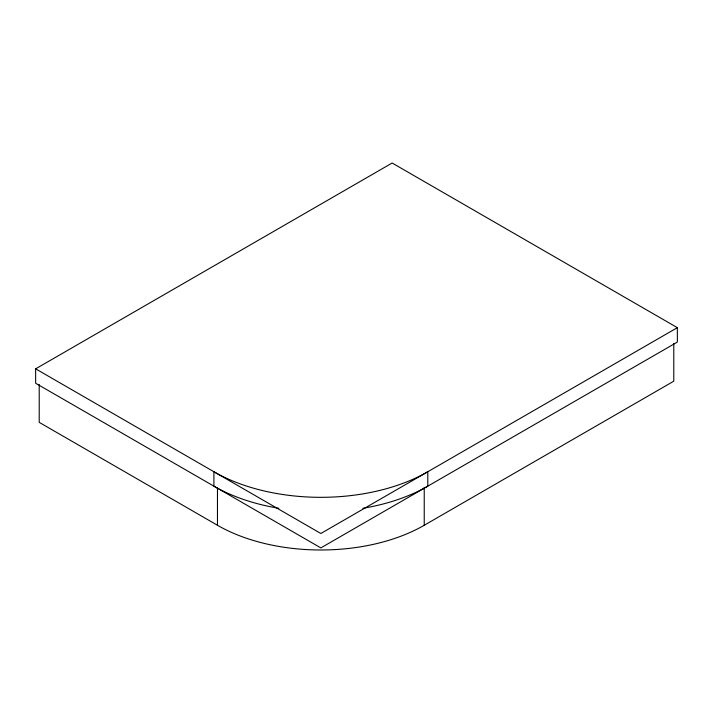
<?xml version="1.0" encoding="UTF-8"?>
<svg xmlns="http://www.w3.org/2000/svg" width="713" height="713" viewBox="0 0 713 713"><rect width="100%" height="100%" fill="white"/><g stroke="black" fill="none" stroke-linecap="round" stroke-linejoin="round"><path stroke-width="1.07" d="M35.65 368.835L392.15 163.01L677.35 327.668L677.35 342.08L320.85 547.905L35.65 383.246L35.65 368.835L320.85 533.493L677.35 327.668M39.215 384.521L39.215 422.354L217.465 525.267A146.21 84.41 0 0 0 424.235 525.267L673.785 381.188L673.785 343.363M424.235 487.434L424.235 525.267M217.465 487.434L217.465 525.267M362.855 508.298A151.254 87.325 0 0 0 427.8 486.159L427.8 471.748A151.254 87.325 0 0 1 213.9 471.748L213.9 486.159A151.254 87.325 0 0 0 278.845 508.298"/></g></svg>
